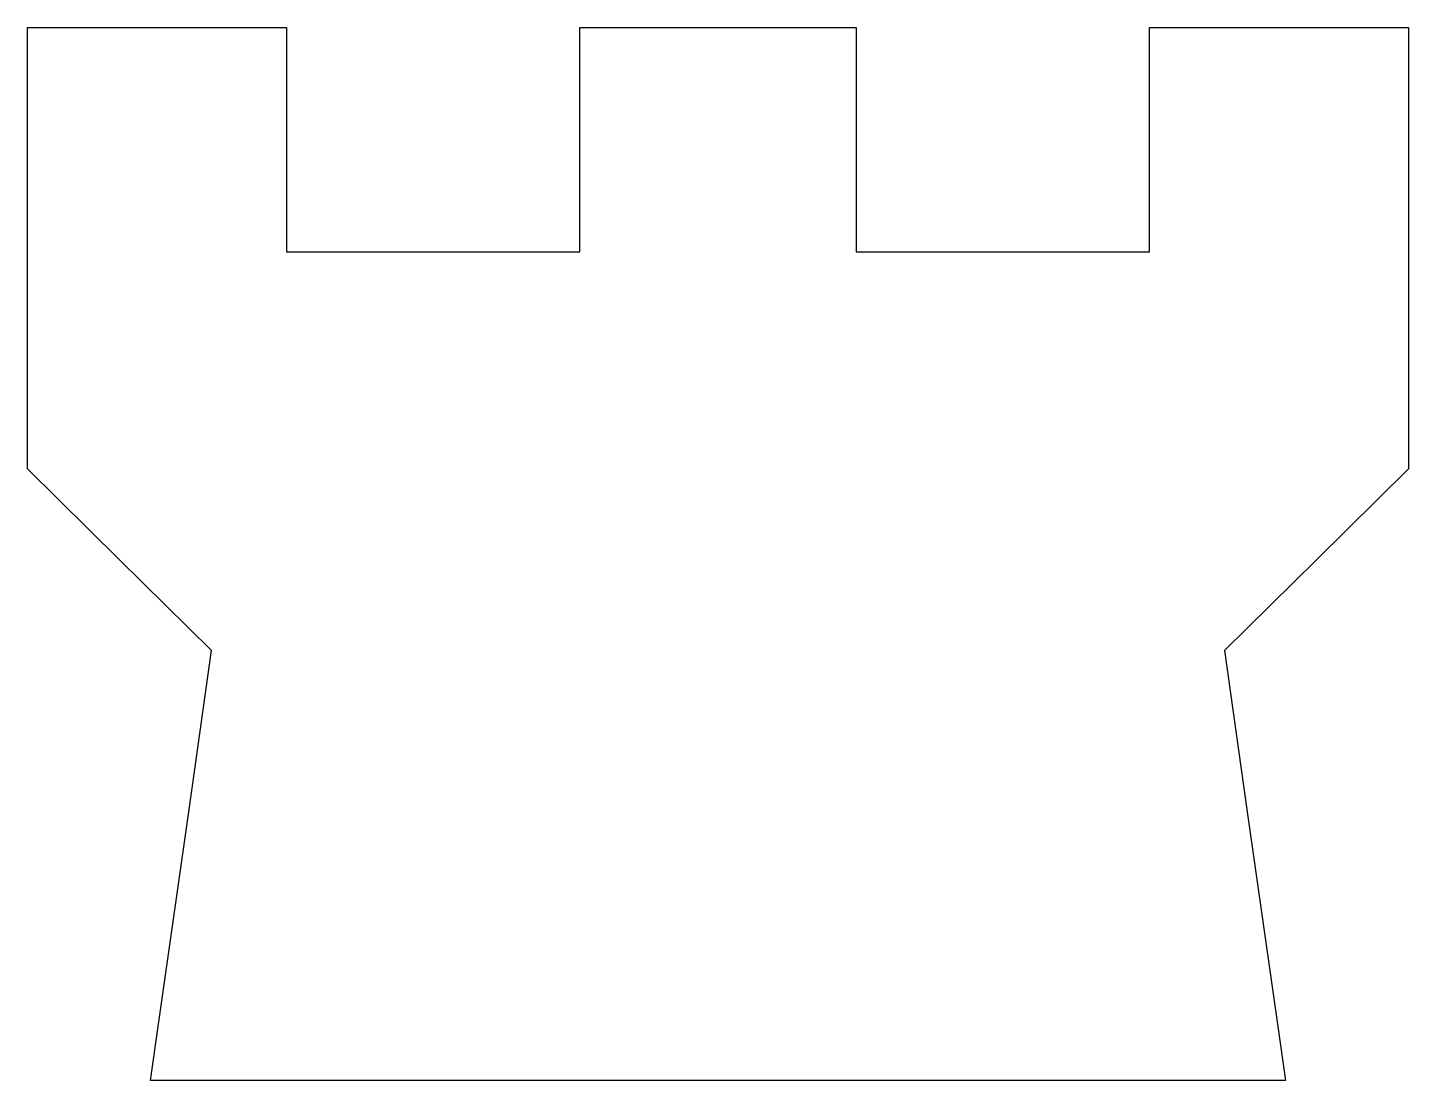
# Model space of a CAD drawing. Extents: x 0 to 21.2, y 2.6 to 18.8.
import ezdxf

# ---------------------------------------------------------------- set-up
doc = ezdxf.new("R2010")
doc.units = 0

msp = doc.modelspace()

# ---------------------------------------------------------------- linework, layer by layer
at = {"layer": 'Image'}
for p, q in [((0, 15.402982), (0, 18.785453)), ((0, 18.785453), (1.984373, 18.785453)), ((1.984373, 18.785453), (3.968745, 18.785453)), ((3.968745, 18.785453), (3.968745, 17.065663)), ((8.466656, 17.065663), (8.466656, 18.785453)), ((8.466656, 18.785453), (10.58332, 18.785453)), ((10.58332, 18.785453), (12.699984, 18.785453)), ((12.699984, 18.785453), (12.699984, 17.065663)), ((17.197895, 17.065663), (17.197895, 18.785453)), ((17.197895, 18.785453), (19.182268, 18.785453)), ((19.182268, 18.785453), (21.16664, 18.785453)), ((21.16664, 18.785453), (21.16664, 15.402982)), ((3.968745, 17.065663), (3.968745, 15.345874)), ((8.466656, 15.345874), (8.466656, 17.065663)), ((12.699984, 17.065663), (12.699984, 15.345874)), ((17.197895, 15.345874), (17.197895, 17.065663)), ((0, 12.02051), (0, 15.402982)), ((3.968745, 15.345874), (6.217701, 15.345874)), ((6.217701, 15.345874), (8.466656, 15.345874)), ((12.699984, 15.345874), (14.94894, 15.345874)), ((14.94894, 15.345874), (17.197895, 15.345874)), ((21.16664, 15.402982), (21.16664, 12.02051)), ((1.410409, 10.627621), (0, 12.02051)), ((21.16664, 12.02051), (19.756231, 10.627621)), ((2.820819, 9.234731), (1.410409, 10.627621)), ((19.756231, 10.627621), (18.345821, 9.234731)), ((2.476489, 6.800205), (2.820819, 9.234731)), ((18.345821, 9.234731), (18.690151, 6.800205)), ((2.008755, 3.505785), (2.476489, 6.800205)), ((18.690151, 6.800205), (19.157885, 3.505785)), ((1.88535, 2.64589), (2.008755, 3.505785)), ((19.157885, 3.505785), (19.28129, 2.64589)), ((10.58332, 2.64589), (1.88535, 2.64589)), ((19.28129, 2.64589), (10.58332, 2.64589))]:
    msp.add_line(p, q, dxfattribs=at)

doc.saveas('drawing.dxf')
